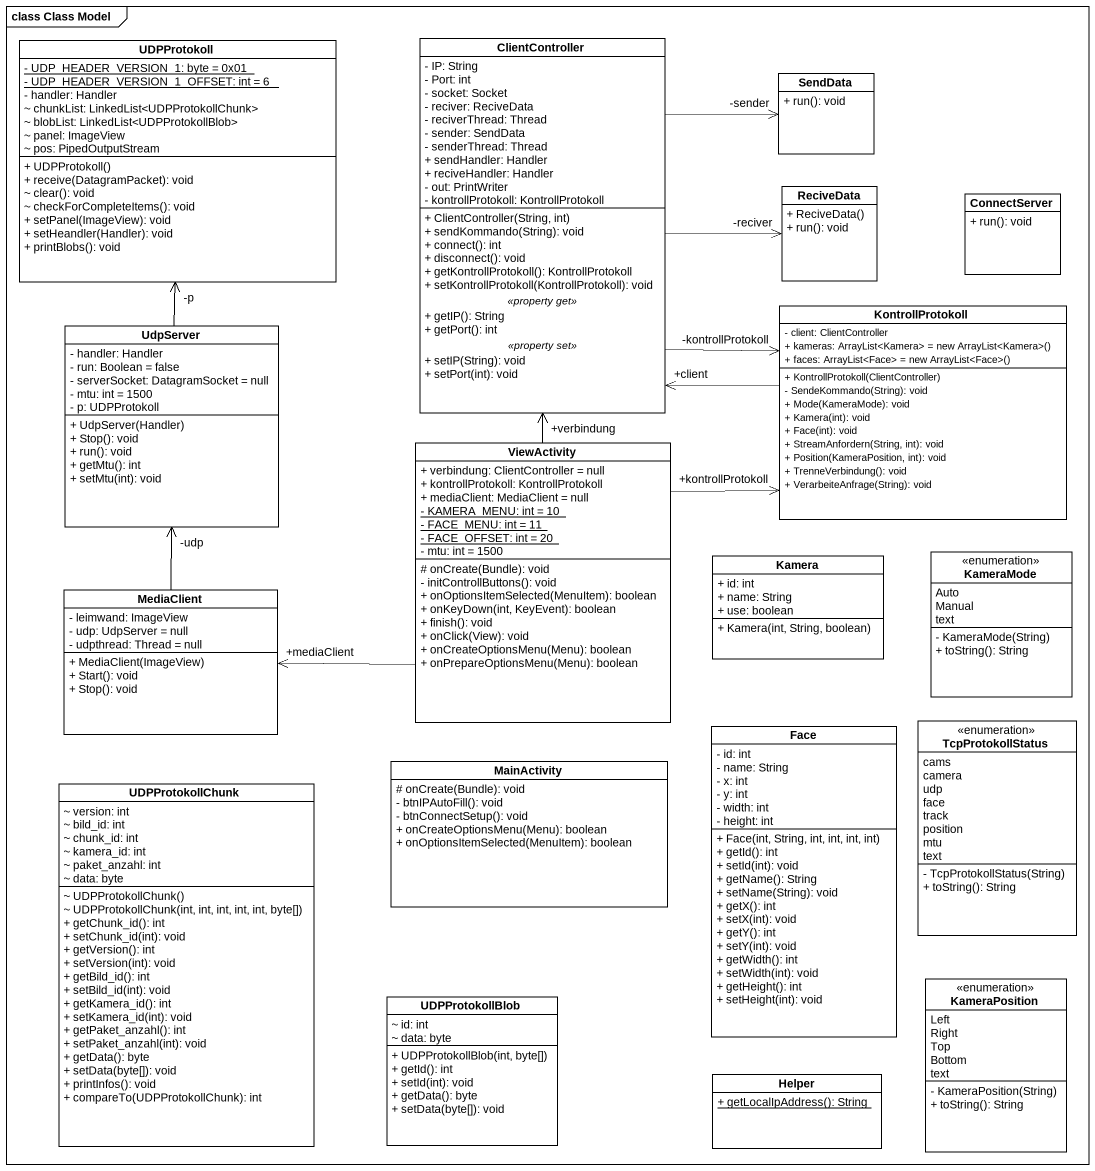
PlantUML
@startuml
mainframe class Class Model
hide circle
hide empty members
skinparam classAttributeIconSize 0
class UDPProtokoll {
  {static} - UDP_HEADER_VERSION_1: byte = 0x01
  {static} - UDP_HEADER_VERSION_1_OFFSET: int = 6
  - handler: Handler
  ~ chunkList: LinkedList<UDPProtokollChunk>
  ~ blobList: LinkedList<UDPProtokollBlob>
  ~ panel: ImageView
  ~ pos: PipedOutputStream
  + UDPProtokoll()
  + receive(DatagramPacket): void
  ~ clear(): void
  ~ checkForCompleteItems(): void
  + setPanel(ImageView): void
  + setHeandler(Handler): void
  + printBlobs(): void
}
class ClientController {
  - IP: String
  - Port: int
  - socket: Socket
  - reciver: ReciveData
  - reciverThread: Thread
  - sender: SendData
  - senderThread: Thread
  + sendHandler: Handler
  + reciveHandler: Handler
  - out: PrintWriter
  - kontrollProtokoll: KontrollProtokoll
  --
  + ClientController(String, int)
  + sendKommando(String): void
  + connect(): int
  + disconnect(): void
  + getKontrollProtokoll(): KontrollProtokoll
  + setKontrollProtokoll(KontrollProtokoll): void
  .. <<property get>> ..
  + getIP(): String
  + getPort(): int
  .. <<property set>> ..
  + setIP(String): void
  + setPort(int): void
}
class SendData {
  + run(): void
}
class ReciveData {
  + ReciveData()
  + run(): void
}
class ConnectServer {
  + run(): void
}
class KontrollProtokoll {
  - client: ClientController
  {field} + kameras: ArrayList<Kamera> = new ArrayList<Kamera>()
  {field} + faces: ArrayList<Face> = new ArrayList<Face>()
  + KontrollProtokoll(ClientController)
  - SendeKommando(String): void
  + Mode(KameraMode): void
  + Kamera(int): void
  + Face(int): void
  + StreamAnfordern(String, int): void
  + Position(KameraPosition, int): void
  + TrenneVerbindung(): void
  + VerarbeiteAnfrage(String): void
}
class UdpServer {
  - handler: Handler
  - run: Boolean = false
  - serverSocket: DatagramSocket = null
  - mtu: int = 1500
  - p: UDPProtokoll
  + UdpServer(Handler)
  + Stop(): void
  + run(): void
  + getMtu(): int
  + setMtu(int): void
}
class ViewActivity {
  + verbindung: ClientController = null
  + kontrollProtokoll: KontrollProtokoll
  + mediaClient: MediaClient = null
  {static} - KAMERA_MENU: int = 10
  {static} - FACE_MENU: int = 11
  {static} - FACE_OFFSET: int = 20
  - mtu: int = 1500
  # onCreate(Bundle): void
  - initControllButtons(): void
  + onOptionsItemSelected(MenuItem): boolean
  + onKeyDown(int, KeyEvent): boolean
  + finish(): void
  + onClick(View): void
  + onCreateOptionsMenu(Menu): boolean
  + onPrepareOptionsMenu(Menu): boolean
}
enum KameraMode {
  Auto
  Manual
  text
  - KameraMode(String)
  + toString(): String
}
class MediaClient {
  - leimwand: ImageView
  - udp: UdpServer = null
  - udpthread: Thread = null
  + MediaClient(ImageView)
  + Start(): void
  + Stop(): void
}
class Kamera {
  + id: int
  + name: String
  + use: boolean
  + Kamera(int, String, boolean)
}
class Face {
  - id: int
  - name: String
  - x: int
  - y: int
  - width: int
  - height: int
  + Face(int, String, int, int, int, int)
  + getId(): int
  + setId(int): void
  + getName(): String
  + setName(String): void
  + getX(): int
  + setX(int): void
  + getY(): int
  + setY(int): void
  + getWidth(): int
  + setWidth(int): void
  + getHeight(): int
  + setHeight(int): void
}
enum TcpProtokollStatus {
  cams
  camera
  udp
  face
  track
  position
  mtu
  text
  - TcpProtokollStatus(String)
  + toString(): String
}
class UDPProtokollChunk {
  ~ version: int
  ~ bild_id: int
  ~ chunk_id: int
  ~ kamera_id: int
  ~ paket_anzahl: int
  ~ data: byte
  ~ UDPProtokollChunk()
  ~ UDPProtokollChunk(int, int, int, int, int, byte[])
  + getChunk_id(): int
  + setChunk_id(int): void
  + getVersion(): int
  + setVersion(int): void
  + getBild_id(): int
  + setBild_id(int): void
  + getKamera_id(): int
  + setKamera_id(int): void
  + getPaket_anzahl(): int
  + setPaket_anzahl(int): void
  + getData(): byte
  + setData(byte[]): void
  + printInfos(): void
  + compareTo(UDPProtokollChunk): int
}
class MainActivity {
  # onCreate(Bundle): void
  - btnIPAutoFill(): void
  - btnConnectSetup(): void
  + onCreateOptionsMenu(Menu): boolean
  + onOptionsItemSelected(MenuItem): boolean
}
enum KameraPosition {
  Left
  Right
  Top
  Bottom
  text
  - KameraPosition(String)
  + toString(): String
}
class UDPProtokollBlob {
  ~ id: int
  ~ data: byte
  + UDPProtokollBlob(int, byte[])
  + getId(): int
  + setId(int): void
  + getData(): byte
  + setData(byte[]): void
}
class Helper {
  {static} + getLocalIpAddress(): String
}
ClientController -right-> "-sender" SendData
ClientController -right-> "-reciver" ReciveData
ClientController -right-> "-kontrollProtokoll" KontrollProtokoll
KontrollProtokoll -left-> "+client" ClientController
UdpServer -up-> "-p" UDPProtokoll
ViewActivity -up-> "+verbindung" ClientController
ViewActivity -right-> "+kontrollProtokoll" KontrollProtokoll
ViewActivity -left-> "+mediaClient" MediaClient
MediaClient -up-> "-udp" UdpServer
@enduml
